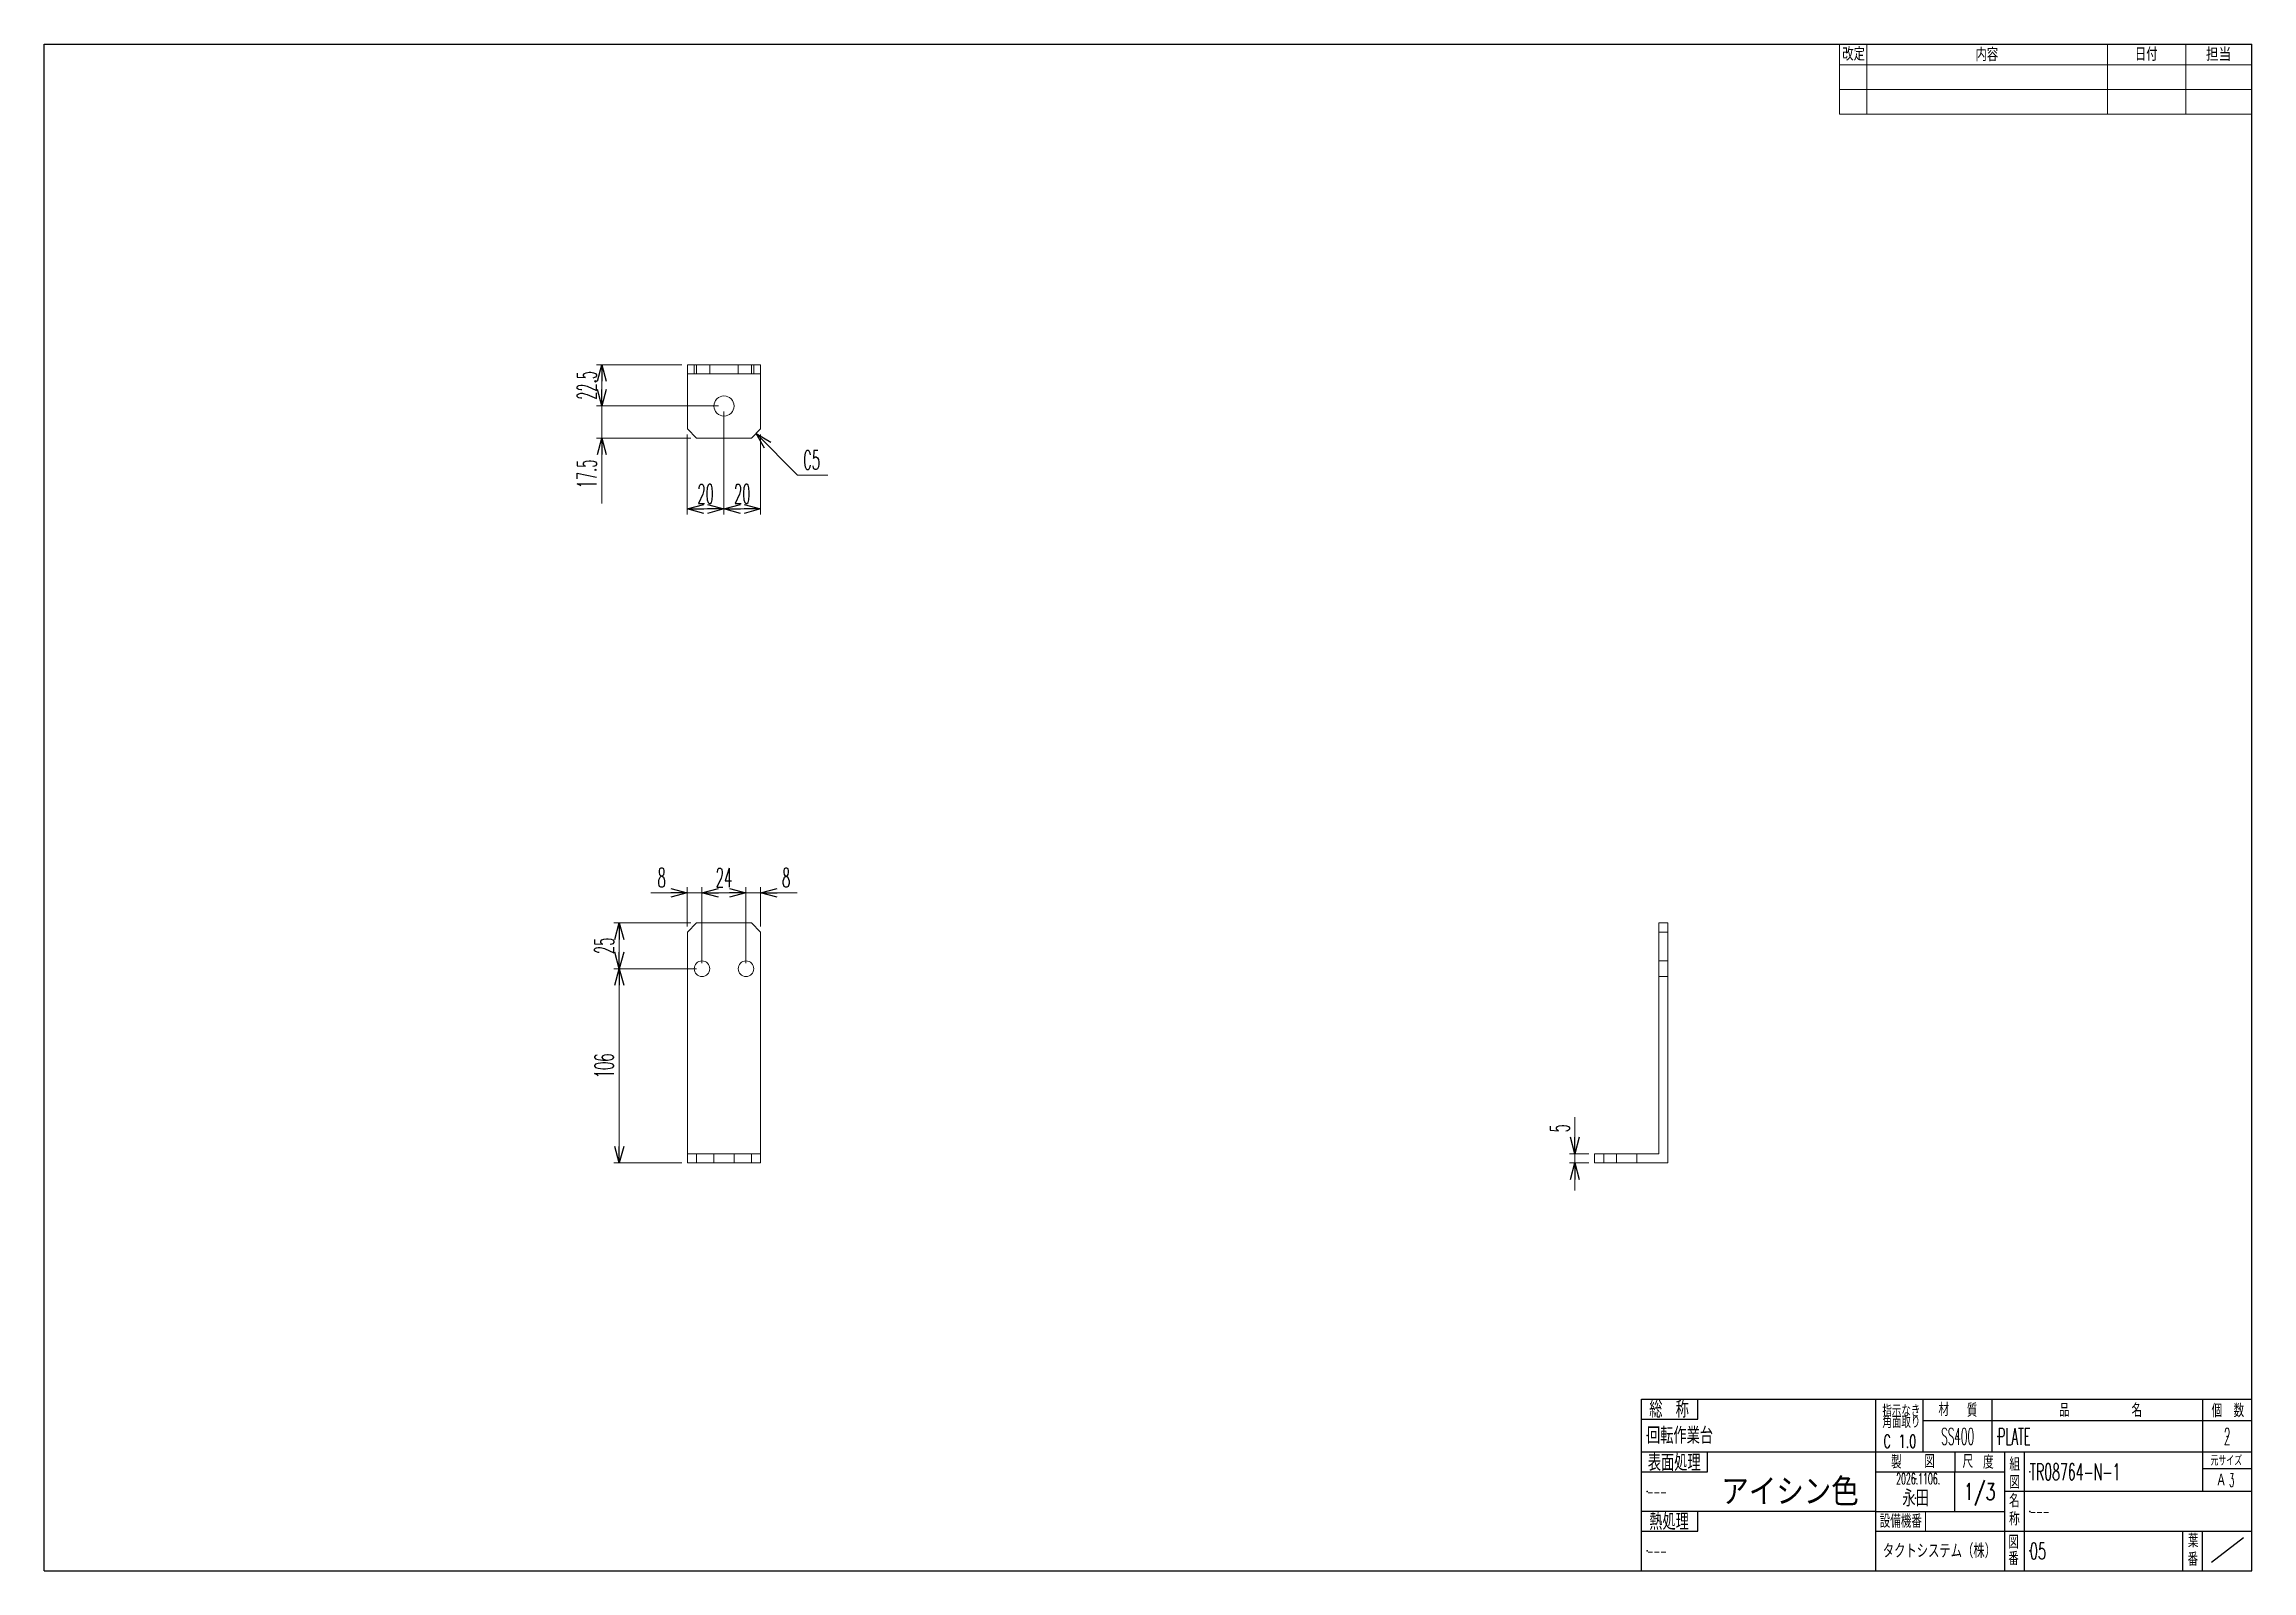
# Model space of a CAD drawing. Header units: millimetres. Extents: x -601 to 603, y -414 to 419.
import ezdxf
from ezdxf.enums import TextEntityAlignment as Align

# ---------------------------------------------------------------- set-up
doc = ezdxf.new("R2010")
doc.units = ezdxf.units.MM
doc.header["$LTSCALE"] = 0.75
doc.header["$PDSIZE"] = 1
doc.linetypes.add('DASHED2', pattern=[9.525, 6.35, -3.175])
for name, color, linetype in [('ZUWAKU', 7, 'Continuous'), ('右側面', 7, 'Continuous'), ('平面', 7, 'Continuous')]:
    doc.layers.add(name, color=color, linetype=linetype)
doc.styles.add('dcStyle0', font='txt.shx', dxfattribs={"width": 0.5, "bigfont": 'extfont2'})
doc.dimstyles.new('dc_Rotated', dxfattribs={"dimtxt": 10.5, "dimasz": 9.000006, "dimexe": 3, "dimexo": 3, "dimgap": 3, "dimtad": 3, "dimdsep": 46, "dimtxsty": 'dcStyle0', "dimblk1": 'OPEN30', "dimblk2": 'OPEN30', "dimsah": 1, "dimcen": 0.09, "dimclrd": 9, "dimclre": 9, "dimclrt": 7, "dimadec": 0, "dimazin": 2, "dimtfac": 1, "dimtdec": 4, "dimtmove": 0, "dimatfit": 3, "dimfxl": 1, "dimarcsym": 1})

# ---------------------------------------------------------------- blocks, each defined once
blk = doc.blocks.new('DC_GROUP_05_1')
at = {"layer": 'ZUWAKU', "color": 4, "linetype": 'Continuous', "lineweight": 25}
for p, q in [((306.3, -359.5), (306.3, -348.7)), ((270.3, -359.5), (306.3, -359.5))]:
    blk.add_line(p, q, dxfattribs=at)
at = {"layer": 'ZUWAKU', "color": 4, "style": 'dcStyle0', "width": 0.973913}
blk.add_text('表面処理', height=9, dxfattribs=at).set_placement((273.7, -359), (302.5, -359), align=Align.FIT)
blk = doc.blocks.new('DC_GROUP_05_2')
at = {"layer": 'ZUWAKU', "color": 4, "linetype": 'Continuous', "lineweight": 25}
for p, q in [((300.9, -330.7), (300.9, -319.9)), ((270.3, -330.7), (300.9, -330.7))]:
    blk.add_line(p, q, dxfattribs=at)
at = {"layer": 'ZUWAKU', "color": 4, "style": 'dcStyle0', "width": 0.988235}
blk.add_text('総\u3000称', height=9, dxfattribs=at).set_placement((274.5, -330), (296.1, -330), align=Align.FIT)
blk = doc.blocks.new('DC_GROUP_05_3')
at = {"layer": 'ZUWAKU', "color": 4, "linetype": 'Continuous', "lineweight": 25}
for p, q in [((300.9, -391.9), (300.9, -381.1)), ((270.3, -391.9), (300.9, -391.9))]:
    blk.add_line(p, q, dxfattribs=at)
at = {"layer": 'ZUWAKU', "color": 4, "style": 'dcStyle0', "width": 0.988235}
blk.add_text('熱処理', height=9, dxfattribs=at).set_placement((274.5, -391.2), (296.1, -391.2), align=Align.FIT)
blk = doc.blocks.new('DC_GROUP_05_4')
at = {"layer": 'ZUWAKU', "color": 4, "style": 'dcStyle0', "width": 1.12}
for s, p, p2 in [('名', (470.8, -378.9), (476.6, -378.9)), ('称', (470.8, -388.8), (476.6, -388.8))]:
    blk.add_text(s, height=7.2, dxfattribs=at).set_placement(p, p2, align=Align.FIT)
blk = doc.blocks.new('DC_GROUP_05_5')
at = {"layer": 'ZUWAKU', "color": 4, "style": 'dcStyle0', "width": 1.12}
for s, p, p2 in [('図', (470.4, -401.4), (476.1, -401.4)), ('番', (470.4, -410.4), (476.1, -410.4))]:
    blk.add_text(s, height=7.2, dxfattribs=at).set_placement(p, p2, align=Align.FIT)
blk = doc.blocks.new('DC_GROUP_05_6')
at = {"layer": 'ZUWAKU', "color": 4, "style": 'dcStyle0', "width": 1.12}
for s, p, p2 in [('組', (471, -359), (476.8, -359)), ('図', (471, -368.8), (476.8, -368.8))]:
    blk.add_text(s, height=7.2, dxfattribs=at).set_placement(p, p2, align=Align.FIT)
blk = doc.blocks.new('DC_GROUP_05_7')
at = {"layer": 'ZUWAKU', "color": 4, "style": 'dcStyle0', "width": 1.12}
for s, p, p2 in [('製', (406.4, -357.7), (412.2, -357.7)), ('図', (424.6, -357.4), (430.3, -357.4))]:
    blk.add_text(s, height=7.2, dxfattribs=at).set_placement(p, p2, align=Align.FIT)
blk = doc.blocks.new('DC_GROUP_05_8')
at = {"layer": 'ZUWAKU', "color": 4, "style": 'dcStyle0', "width": 1.12}
for s, p, p2 in [('材', (432.3, -329.1), (438.1, -329.1)), ('質', (447.8, -329.5), (453.5, -329.5))]:
    blk.add_text(s, height=7.2, dxfattribs=at).set_placement(p, p2, align=Align.FIT)
blk = doc.blocks.new('DC_GROUP_05_9')
at = {"layer": 'ZUWAKU', "color": 4, "style": 'dcStyle0', "width": 1.12}
for s, p, p2 in [('葉', (568.4, -400.7), (574.1, -400.7)), ('番', (568.2, -410.8), (573.9, -410.8))]:
    blk.add_text(s, height=7.2, dxfattribs=at).set_placement(p, p2, align=Align.FIT)
blk = doc.blocks.new('DC_GROUP_05_10')
at = {"layer": 'ZUWAKU', "color": 4, "style": 'dcStyle0', "width": 0.973913}
blk.add_text('元サイズ', height=5.4, dxfattribs=at).set_placement((580.7, -356.1), (598, -356.1), align=Align.FIT)
blk = doc.blocks.new('DC_GROUP_05_11')
at = {"layer": 'ZUWAKU', "color": 4, "style": 'dcStyle0', "width": 1.12}
for s, p, p2 in [('個', (581.3, -329.7), (587, -329.7)), ('数', (593.3, -329.7), (599.1, -329.7))]:
    blk.add_text(s, height=7.2, dxfattribs=at).set_placement(p, p2, align=Align.FIT)
blk = doc.blocks.new('DC_GROUP_05_12')
at = {"layer": 'ZUWAKU', "color": 4, "style": 'dcStyle0', "width": 0.973913}
for s, p, p2 in [('指示なき', (401.7, -329.5), (422.4, -329.5)), ('角面取り', (401.7, -335.6), (422.4, -335.6))]:
    blk.add_text(s, height=6.48, dxfattribs=at).set_placement(p, p2, align=Align.FIT)
blk = doc.blocks.new('DC_GROUP_05_13')
at = {"layer": 'ZUWAKU', "color": 4, "style": 'dcStyle0', "width": 1.12}
for s, p, p2 in [('尺', (445.4, -357.4), (451.2, -357.4)), ('度', (456.6, -357.8), (462.4, -357.8))]:
    blk.add_text(s, height=7.2, dxfattribs=at).set_placement(p, p2, align=Align.FIT)
blk = doc.blocks.new('DC_GROUP_05_14')
at = {"layer": 'ZUWAKU', "color": 4, "style": 'dcStyle0', "width": 1.12}
for s, p, p2 in [('品', (498.1, -329.5), (503.8, -329.5)), ('名', (537.6, -329.5), (543.4, -329.5))]:
    blk.add_text(s, height=7.2, dxfattribs=at).set_placement(p, p2, align=Align.FIT)
blk = doc.blocks.new('DC_GROUP_05_15')
at = {"layer": 'ZUWAKU', "color": 2, "linetype": 'Continuous'}
for p in [(273.3, -339.7), (442.7, -340.2), (464.6, -340.2), (589.8, -340.2), (482.1, -359.5), (273.3, -370.3), (420, -363.3), (454.8, -370.3), (419.8, -373.9), (482.1, -381.1), (273.3, -402.7), (482.1, -402.7)]:
    blk.add_point(p, dxfattribs=at)
blk = doc.blocks.new('_Open30')
at = {"color": 0, "linetype": 'ByBlock', "lineweight": -2}
for p, q in [((-1, 0.267949), (0, 0)), ((0, 0), (-1, -0.267949)), ((0, 0), (-1, 0))]:
    blk.add_line(p, q, dxfattribs=at)
blk = doc.blocks.new('*D16')
at = {"color": 9, "linetype": 'Continuous', "lineweight": 13}
for p, q in [((-270.3, -43.6), (-250.4, -43.6)), ((-250.4, -62), (-250.4, -40.6)), ((-250.4, -43.6), (-242.4, -43.6)), ((-242.4, -82), (-242.4, -40.6))]:
    blk.add_line(p, q, dxfattribs=at)
at = {"color": 9, "xscale": 9.000008422845859, "yscale": 8.99996810467093, "rotation": 360}
blk.add_blockref('_Open30', (-250.4, -43.6), dxfattribs=at)
at = {"color": 7, "insert": (-262.1, -40.6), "char_height": 10.5, "attachment_point": 9, "style": 'dcStyle0'}
blk.add_mtext('\\T1.00;\\W0.5000;8', dxfattribs=at)
blk = doc.blocks.new('*D17')
at = {"color": 9, "linetype": 'Continuous', "lineweight": 13}
for p, q in [((-242.4, -82), (-242.4, -40.6)), ((-242.4, -43.6), (-218.4, -43.6)), ((-218.4, -82), (-218.4, -40.6))]:
    blk.add_line(p, q, dxfattribs=at)
at = {"color": 9, "xscale": 9.000008422845859, "yscale": 8.99996810467093}
for p, rotation in [((-242.4, -43.6), 180), ((-218.4, -43.6), 360)]:
    blk.add_blockref('_Open30', p, dxfattribs=dict(at, rotation=rotation))
at = {"color": 7, "insert": (-230.4, -40.6), "char_height": 10.5, "attachment_point": 8, "style": 'dcStyle0'}
blk.add_mtext('\\T1.00;\\W0.5000;24', dxfattribs=at)
blk = doc.blocks.new('*D18')
at = {"color": 9, "linetype": 'Continuous', "lineweight": 13}
for p, q in [((-218.4, -82), (-218.4, -40.6)), ((-218.4, -43.6), (-210.4, -43.6)), ((-210.4, -62), (-210.4, -40.6)), ((-190.4, -43.6), (-210.4, -43.6))]:
    blk.add_line(p, q, dxfattribs=at)
at = {"color": 9, "xscale": 9.000008422845859, "yscale": 8.99996810467093, "rotation": 180}
blk.add_blockref('_Open30', (-210.4, -43.6), dxfattribs=at)
at = {"color": 7, "insert": (-198.7, -40.6), "char_height": 10.5, "attachment_point": 7, "style": 'dcStyle0'}
blk.add_mtext('\\T1.00;\\W0.5000;8', dxfattribs=at)
blk = doc.blocks.new('*D19')
at = {"color": 9, "linetype": 'Continuous', "lineweight": 13}
for p, q in [((-245.4, -85), (-290.5, -85)), ((-287.5, -191), (-287.5, -85)), ((-253.4, -191), (-290.5, -191))]:
    blk.add_line(p, q, dxfattribs=at)
at = {"color": 9, "xscale": 9.000008422845859, "yscale": 8.99996810467093}
for p, rotation in [((-287.5, -85), 90), ((-287.5, -191), 270)]:
    blk.add_blockref('_Open30', p, dxfattribs=dict(at, rotation=rotation))
at = {"color": 7, "insert": (-290.5, -138), "char_height": 10.5, "attachment_point": 8, "rotation": 90, "style": 'dcStyle0'}
blk.add_mtext('\\T1.00;\\W0.5000;106', dxfattribs=at)
blk = doc.blocks.new('*D20')
at = {"color": 9, "linetype": 'Continuous', "lineweight": 13}
for p, q in [((-248.4, -60), (-290.5, -60)), ((-287.5, -85), (-287.5, -60)), ((-245.4, -85), (-290.5, -85))]:
    blk.add_line(p, q, dxfattribs=at)
at = {"color": 9, "xscale": 9.000008422845859, "yscale": 8.99996810467093}
for p, rotation in [((-287.5, -60), 90), ((-287.5, -85), 270)]:
    blk.add_blockref('_Open30', p, dxfattribs=dict(at, rotation=rotation))
at = {"color": 7, "insert": (-290.5, -72.5), "char_height": 10.5, "attachment_point": 8, "rotation": 90, "style": 'dcStyle0'}
blk.add_mtext('\\T1.00;\\W0.5000;25', dxfattribs=at)
blk = doc.blocks.new('*D21')
at = {"color": 9, "linetype": 'Continuous', "lineweight": 13}
for p, q in [((-230.4, 219), (-230.4, 162.8)), ((-250.4, 206.5), (-250.4, 162.8)), ((-250.4, 165.8), (-230.4, 165.8))]:
    blk.add_line(p, q, dxfattribs=at)
at = {"color": 9, "xscale": 9.000008422845859, "yscale": 8.99996810467093}
for p, rotation in [((-250.4, 165.8), 180), ((-230.4, 165.8), 360)]:
    blk.add_blockref('_Open30', p, dxfattribs=dict(at, rotation=rotation))
at = {"color": 7, "insert": (-240.4, 168.8), "char_height": 10.5, "attachment_point": 8, "style": 'dcStyle0'}
blk.add_mtext('\\T1.00;\\W0.5000;20', dxfattribs=at)
blk = doc.blocks.new('*D22')
at = {"color": 9, "linetype": 'Continuous', "lineweight": 13}
for p, q in [((-230.4, 219), (-230.4, 162.8)), ((-210.4, 206.5), (-210.4, 162.8)), ((-230.4, 165.8), (-210.4, 165.8))]:
    blk.add_line(p, q, dxfattribs=at)
at = {"color": 9, "xscale": 9.000008422845859, "yscale": 8.99996810467093}
for p, rotation in [((-230.4, 165.8), 180), ((-210.4, 165.8), 360)]:
    blk.add_blockref('_Open30', p, dxfattribs=dict(at, rotation=rotation))
at = {"color": 7, "insert": (-220.4, 168.8), "char_height": 10.5, "attachment_point": 8, "style": 'dcStyle0'}
blk.add_mtext('\\T1.00;\\W0.5000;20', dxfattribs=at)
blk = doc.blocks.new('*D23')
at = {"color": 9, "linetype": 'Continuous', "lineweight": 13}
for p, q in [((-233.4, 222), (-300, 222)), ((-297, 204.5), (-297, 222)), ((-248.4, 204.5), (-300, 204.5)), ((-297, 168.8), (-297, 204.5))]:
    blk.add_line(p, q, dxfattribs=at)
at = {"color": 9, "xscale": 9.000008422845859, "yscale": 8.99996810467093, "rotation": 90}
blk.add_blockref('_Open30', (-297, 204.5), dxfattribs=at)
at = {"color": 7, "insert": (-300, 192.8), "char_height": 10.5, "attachment_point": 9, "rotation": 90, "style": 'dcStyle0'}
blk.add_mtext('\\T1.00;\\W0.5000;17.5', dxfattribs=at)
blk = doc.blocks.new('*D24')
at = {"color": 9, "linetype": 'Continuous', "lineweight": 13}
for p, q in [((-253.4, 244.5), (-300, 244.5)), ((-297, 222), (-297, 244.5)), ((-233.4, 222), (-300, 222))]:
    blk.add_line(p, q, dxfattribs=at)
at = {"color": 9, "xscale": 9.000008422845859, "yscale": 8.99996810467093}
for p, rotation in [((-297, 244.5), 90), ((-297, 222), 270)]:
    blk.add_blockref('_Open30', p, dxfattribs=dict(at, rotation=rotation))
at = {"color": 7, "insert": (-300, 233.2), "char_height": 10.5, "attachment_point": 8, "rotation": 90, "style": 'dcStyle0'}
blk.add_mtext('\\T1.00;\\W0.5000;22.5', dxfattribs=at)
blk = doc.blocks.new('DC_IMAGEDIMGROUP_1')
at = {"color": 9, "linetype": 'Continuous', "lineweight": 13}
for p, q in [((-190.2, 184.3), (-212.9, 207)), ((-173.7, 184.3), (-190.2, 184.3))]:
    blk.add_line(p, q, dxfattribs=at)
at = {"color": 9, "xscale": 9.000008422845859, "yscale": 8.99996810467093, "rotation": 134.9999999999992}
blk.add_blockref('_Open30', (-212.9, 207), dxfattribs=at)
at = {"color": 7, "insert": (-187.2, 187.3), "char_height": 10.5, "attachment_point": 7, "style": 'dcStyle0'}
blk.add_mtext('\\T1.00;\\W0.5000;C5', dxfattribs=at)
blk = doc.blocks.new('*D26')
at = {"color": 9, "linetype": 'Continuous', "lineweight": 13}
for p, q in [((233.9, -166.1), (233.9, -186)), ((241.6, -186), (230.9, -186)), ((241.6, -191), (230.9, -191)), ((233.9, -191), (233.9, -186)), ((233.9, -206), (233.9, -191))]:
    blk.add_line(p, q, dxfattribs=at)
at = {"color": 9, "xscale": 9.000008422845859, "yscale": 8.99996810467093}
for p, rotation in [((233.9, -186), 270), ((233.9, -191), 90)]:
    blk.add_blockref('_Open30', p, dxfattribs=dict(at, rotation=rotation))
at = {"color": 7, "insert": (230.9, -174.3), "char_height": 10.5, "attachment_point": 7, "rotation": 90, "style": 'dcStyle0'}
blk.add_mtext('\\T1.00;\\W0.5000;5', dxfattribs=at)

msp = doc.modelspace()

# ---------------------------------------------------------------- linework, layer by layer
at = {"color": 4, "linetype": 'Continuous', "lineweight": 13}
for p, q in [((-250.375, -65.012), (-245.375, -60.012)), ((-245.375, -60.012), (-215.375, -60.012)), ((-215.375, -60.012), (-210.375, -65.012)), ((-250.375, -191.012), (-250.375, -65.012)), ((-210.375, -191.012), (-210.375, -65.012)), ((-210.375, -186.012), (-250.375, -186.012)), ((-210.375, -191.012), (-250.375, -191.012)), ((-245.375, -191.012), (-245.375, -186.012)), ((-215.375, -186.012), (-215.375, -191.012))]:
    msp.add_line(p, q, dxfattribs=at)
at = {"color": 4, "linetype": 'DASHED2', "lineweight": 13}
for p, q in [((-235.875, -186.012), (-235.875, -191.012)), ((-224.875, -191.012), (-224.875, -186.012))]:
    msp.add_line(p, q, dxfattribs=at)
at = {"color": 4, "linetype": 'Continuous', "lineweight": 13}
for centre in [(-242.375, -85.012), (-218.375, -85.012)]:
    msp.add_circle(centre, 4.25, dxfattribs=at)
at = {"layer": 'ZUWAKU', "color": 4, "linetype": 'Continuous', "lineweight": 25}
for p, q in [((-601.318, 419.407), (603.276, 419.407)), ((-601.318, -413.531), (-601.318, 419.407)), ((333.276, 419.407), (603.276, 419.407)), ((603.276, 381.157), (603.276, 419.407)), ((603.276, -319.931), (603.276, 419.407)), ((270.276, -413.531), (270.276, -319.931)), ((270.276, -319.931), (603.276, -319.931)), ((398.076, -348.731), (398.076, -319.931)), ((423.876, -348.731), (423.876, -319.931)), ((461.606, -348.731), (461.606, -319.931)), ((576.276, -319.931), (576.276, -348.731)), ((603.276, -413.531), (603.276, -319.931)), ((603.276, -331.677), (423.876, -331.677)), ((603.276, -348.731), (270.276, -348.731)), ((398.076, -413.531), (398.076, -348.731)), ((441.276, -348.731), (441.276, -359.531)), ((468.276, -348.731), (468.276, -381.131)), ((479.076, -348.731), (479.076, -413.531)), ((576.276, -348.731), (576.276, -370.331)), ((398.076, -359.531), (468.276, -359.531)), ((441.276, -381.131), (441.276, -359.531)), ((468.276, -359.531), (468.276, -413.531)), ((576.276, -357.731), (603.276, -357.731)), ((603.276, -370.331), (468.276, -370.331)), ((398.076, -381.131), (270.276, -381.131)), ((398.076, -381.131), (468.276, -381.131)), ((398.076, -391.931), (603.276, -391.931)), ((565.476, -391.931), (565.476, -413.531)), ((576.276, -413.531), (576.276, -391.931)), ((581.351, -408.887), (598.653, -395.304)), ((-601.318, -413.531), (603.276, -413.531))]:
    msp.add_line(p, q, dxfattribs=at)
at = {"layer": 'ZUWAKU', "color": 4, "linetype": 'Continuous', "lineweight": 18}
for p, q in [((378.276, 381.157), (378.276, 419.407)), ((393.276, 381.157), (393.276, 419.407)), ((524.526, 381.157), (524.526, 419.407)), ((603.276, 408.157), (378.276, 408.157)), ((603.276, 394.657), (378.276, 394.657)), ((603.276, 381.157), (378.276, 381.157))]:
    msp.add_line(p, q, dxfattribs=at)
at = {"layer": 'ZUWAKU', "color": 4, "linetype": 'Continuous', "lineweight": 13}
for p, q in [((567.276, 381.157), (567.276, 419.407)), ((425.162, -381.131), (425.162, -391.931))]:
    msp.add_line(p, q, dxfattribs=at)
at = {"layer": '右側面', "color": 4, "linetype": 'Continuous', "lineweight": 13}
for p, q in [((279.625, -60.012), (279.625, -186.012)), ((284.625, -60.012), (279.625, -60.012)), ((284.625, -191.012), (284.625, -60.012)), ((279.625, -65.012), (284.625, -65.012)), ((244.625, -186.012), (279.625, -186.012)), ((244.625, -186.012), (244.625, -191.012)), ((244.625, -191.012), (284.625, -191.012)), ((249.625, -191.012), (249.625, -186.012))]:
    msp.add_line(p, q, dxfattribs=at)
at = {"layer": '右側面', "color": 4, "linetype": 'DASHED2', "lineweight": 13}
for p, q in [((284.625, -65.012), (279.625, -65.012)), ((284.625, -80.762), (279.625, -80.762)), ((279.625, -89.262), (284.625, -89.262)), ((249.625, -186.012), (249.625, -191.012)), ((256.625, -191.012), (256.625, -186.012)), ((267.625, -186.012), (267.625, -191.012))]:
    msp.add_line(p, q, dxfattribs=at)
at = {"layer": '平面', "color": 4, "linetype": 'Continuous', "lineweight": 13}
for p, q in [((-210.375, 244.488), (-250.375, 244.488)), ((-250.375, 244.488), (-250.375, 209.488)), ((-245.375, 239.488), (-245.375, 244.488)), ((-215.375, 244.488), (-215.375, 239.488)), ((-210.375, 209.488), (-210.375, 244.488)), ((-250.375, 239.488), (-210.375, 239.488)), ((-245.375, 204.488), (-250.375, 209.488)), ((-210.375, 209.488), (-215.375, 204.488)), ((-215.375, 204.488), (-245.375, 204.488))]:
    msp.add_line(p, q, dxfattribs=at)
at = {"layer": '平面', "color": 4, "linetype": 'DASHED2', "lineweight": 13}
for p, q in [((-246.625, 244.488), (-246.625, 239.488)), ((-238.125, 239.488), (-238.125, 244.488)), ((-222.625, 244.488), (-222.625, 239.488)), ((-214.125, 239.488), (-214.125, 244.488))]:
    msp.add_line(p, q, dxfattribs=at)
at = {"layer": '平面', "color": 4, "linetype": 'Continuous', "lineweight": 13}
msp.add_circle((-230.375, 221.988), 5.5, dxfattribs=at)

# ---------------------------------------------------------------- block references
at = {"linetype": 'Continuous'}
msp.add_blockref('DC_IMAGEDIMGROUP_1', (0, 0), dxfattribs=at)
at = {"layer": 'ZUWAKU', "linetype": 'Continuous'}
for name in ['DC_GROUP_05_2', 'DC_GROUP_05_12', 'DC_GROUP_05_8', 'DC_GROUP_05_14', 'DC_GROUP_05_11', 'DC_GROUP_05_1', 'DC_GROUP_05_15', 'DC_GROUP_05_7', 'DC_GROUP_05_13', 'DC_GROUP_05_6', 'DC_GROUP_05_10', 'DC_GROUP_05_4', 'DC_GROUP_05_3', 'DC_GROUP_05_5', 'DC_GROUP_05_9']:
    msp.add_blockref(name, (0, 0), dxfattribs=at)

# ---------------------------------------------------------------- texts
at = {"color": 7, "style": 'dcStyle0', "width": 1.206897}
msp.add_text('アイシン色', height=15, dxfattribs=at).set_placement((313.808, -377.946), (388.808, -377.946), align=Align.FIT)
at = {"layer": 'ZUWAKU', "color": 2, "style": 'dcStyle0'}
for s, width, p, p2 in [('改定', 1.094545, (379.791, 410.398), (392.175, 410.398)), ('内容', 1.094545, (452.483, 410.129), (464.867, 410.129)), ('日付', 1.094545, (539.443, 410.3), (551.827, 410.3)), ('担当', 1.221818, (578.234, 410.24), (592.058, 410.24))]:
    msp.add_text(s, height=7.2, dxfattribs=dict(at, width=width)).set_placement(p, p2, align=Align.FIT)
at = {"layer": 'ZUWAKU', "color": 7, "style": 'dcStyle0'}
for s, height, width, p, p2 in [('回転作業台', 9, 0.965517, (273.276, -344.231), (309.276, -344.231)), ('SS400', 9, 0.43299, (433.741, -344.704), (451.741, -344.704)), ('PLATE', 9, 0.47191, (464.606, -344.704), (482.606, -344.704)), ('2', 9, 0.494118, (587.976, -344.704), (591.576, -344.704)), ('2026.1106.', 6, 0.477273, (409.203, -366.322), (433.203, -366.322)), ('TR08764-N-1', 9, 0.52027, (482.076, -364.031), (531.576, -364.031)), ('---', 9, 0.340541, (273.276, -374.831), (284.076, -374.831)), ('永田', 9, 1.018182, (412.616, -378.444), (427.016, -378.444)), ('1/3', 9, 0.694068, (446.001, -374.831), (463.551, -374.831)), ('---', 9, 0.340541, (482.076, -385.631), (492.876, -385.631)), ('---', 9, 0.340541, (273.276, -407.231), (284.076, -407.231)), ('05', 9, 0.567568, (482.076, -407.231), (491.076, -407.231))]:
    msp.add_text(s, height=height, dxfattribs=dict(at, width=width)).set_placement(p, p2, align=Align.FIT)
at = {"layer": 'ZUWAKU', "color": 3, "style": 'dcStyle0', "width": 0.589888}
msp.add_text('C 1.0', height=7.2, dxfattribs=at).set_placement((402.248, -346.471), (420.248, -346.471), align=Align.FIT)
at = {"layer": 'ZUWAKU', "color": 4, "style": 'dcStyle0'}
for s, height, width, p, p2 in [('Ａ', 7.2, 1.12, (583.67, -367.631), (589.43, -367.631)), ('3', 7.2, 0.494118, (590.849, -367.631), (593.729, -367.631)), ('設備機番', 7.2, 0.973913, (400.216, -390.042), (423.256, -390.042)), ('タクトシステム（株）', 7.722, 0.949153, (401.905, -406.542), (463.681, -406.542))]:
    msp.add_text(s, height=height, dxfattribs=dict(at, width=width)).set_placement(p, p2, align=Align.FIT)

# ---------------------------------------------------------------- dimensions: what is measured, and where the dimension line sits
at = {"linetype": 'Continuous', "lineweight": 13}
for base, p1, p2, picture, middle in [((-297.019, 244.488), (-230.375, 221.988), (-250.375, 244.488), '*D24', (-297.019, 233.238)), ((-297.019, 221.988), (-245.375, 204.488), (-230.375, 221.988), '*D23', (-297.019, 182.295)), ((-287.475, -60.012), (-242.375, -85.012), (-245.375, -60.012), '*D20', (-287.475, -72.512)), ((-287.475, -85.012), (-250.375, -191.012), (-242.375, -85.012), '*D19', (-287.475, -138.012)), ((233.879, -186.012), (244.625, -191.012), (244.625, -186.012), '*D26', (233.879, -171.693))]:
    dim = msp.add_linear_dim(base=base, p1=p1, p2=p2, angle=90, dimstyle='dc_Rotated', override={"dimtxt": 10.5, "dimasz": 9.000006, "dimexe": 3, "dimexo": 3, "dimgap": 3, "dimtad": 3, "dimtih": 0, "dimtoh": 0, "dimdec": 2, "dimlfac": 1, "dimzin": 8, "dimtxsty": 'dcStyle0', "dimblk1": 'Open30', "dimblk2": 'Open30', "dimsah": 1, "dimclrd": 9, "dimclre": 9, "dimclrt": 7, "dimazin": 2, "dimtofl": 1, "dimtolj": 0, "dimtzin": 8, "dimarcsym": 1}, dxfattribs=at)
    dim.commit()
    dim.dimension.update_dxf_attribs({"geometry": picture, "text_midpoint": middle, "dimtype": 160})
for base, p1, p2, picture, middle in [((-230.375, 165.808), (-250.375, 209.488), (-230.375, 221.988), '*D21', (-240.375, 165.808)), ((-210.375, 165.808), (-230.375, 221.988), (-210.375, 209.488), '*D22', (-220.375, 165.808)), ((-242.375, -43.615), (-250.375, -65.012), (-242.375, -85.012), '*D16', (-264.694, -43.615)), ((-218.375, -43.615), (-242.375, -85.012), (-218.375, -85.012), '*D17', (-230.375, -43.615)), ((-210.375, -43.615), (-218.375, -85.012), (-210.375, -65.012), '*D18', (-196.057, -43.615))]:
    dim = msp.add_linear_dim(base=base, p1=p1, p2=p2, dimstyle='dc_Rotated', override={"dimtxt": 10.5, "dimasz": 9.000006, "dimexe": 3, "dimexo": 3, "dimgap": 3, "dimtad": 3, "dimtih": 0, "dimtoh": 0, "dimdec": 2, "dimlfac": 1, "dimzin": 8, "dimtxsty": 'dcStyle0', "dimblk1": 'Open30', "dimblk2": 'Open30', "dimsah": 1, "dimclrd": 9, "dimclre": 9, "dimclrt": 7, "dimazin": 2, "dimtofl": 1, "dimtolj": 0, "dimtzin": 8, "dimarcsym": 1}, dxfattribs=at)
    dim.commit()
    dim.dimension.update_dxf_attribs({"geometry": picture, "text_midpoint": middle, "dimtype": 160})

doc.saveas('drawing.dxf')
